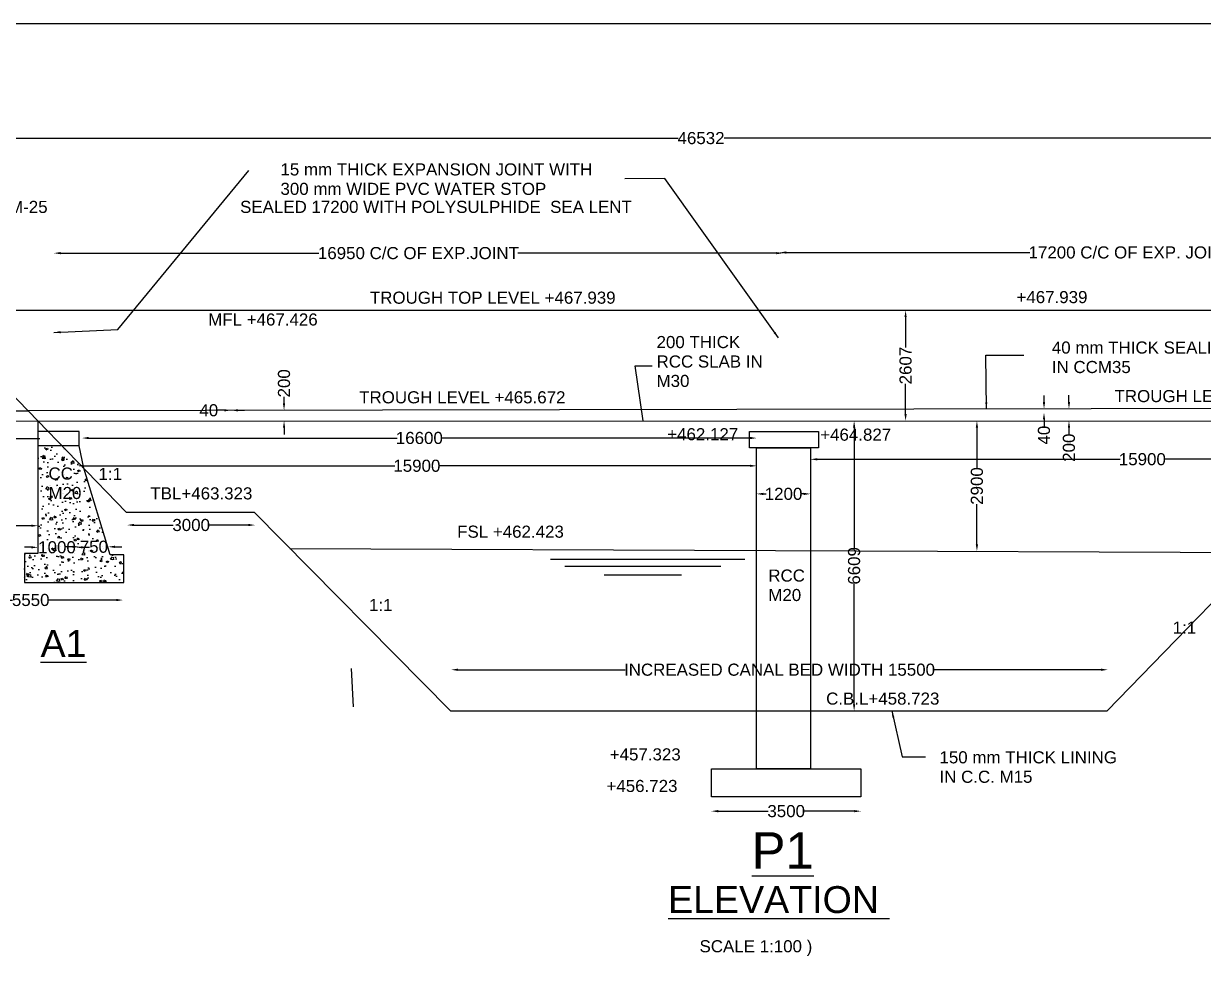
# Model space of a CAD drawing. Header units: millimetres. Extents: x 5124 to 5848355, y 2311 to 21025241.
# Drawn here: x 5785000 to 5806933, y 21007869 to 21025230 of the extents above; entities that cross this region are included whole.
import ezdxf

# ---------------------------------------------------------------- set-up
doc = ezdxf.new("R2010")
doc.units = ezdxf.units.MM
doc.header["$MEASUREMENT"] = 0
for name, color, linetype in [('DIMENSION', 2, 'Continuous'), ('DRAWING', 7, 'Continuous'), ('TEXT', 7, 'Continuous')]:
    doc.layers.add(name, color=color, linetype=linetype)
doc.styles.get("Standard").update_dxf_attribs({"font": 'arial.ttf', "height": 225})
doc.dimstyles.get("Standard").update_dxf_attribs({"dimtxt": 125, "dimasz": 125, "dimexe": 0.18, "dimexo": 0.0625, "dimgap": 0.09, "dimtad": 0, "dimdec": 0, "dimzin": 0, "dimdsep": 46, "dimtxsty": 'Standard', "dimcen": 0.09, "dimse1": 1, "dimse2": 1, "dimadec": 0, "dimazin": 0, "dimtfac": 1, "dimtdec": 0, "dimtofl": 0, "dimtmove": 0, "dimatfit": 3, "dimfxl": 0, "dimtolj": 1, "dimtzin": 0, "dimarcsym": 0})

# ---------------------------------------------------------------- blocks, each defined once
blk = doc.blocks.new('*D13')
at = {"layer": 'Defpoints', "color": 0, "transparency": 16777216}
for p in [(5799117, 21020962), (5785563, 21019900), (5799117, 21019900)]:
    blk.add_point(p, dxfattribs=at)
at = {"layer": 'DRAWING', "color": 0, "lineweight": -2, "transparency": 16777216}
for p, q in [((5785688, 21020962), (5790491, 21020962)), ((5798992, 21020962), (5794189, 21020962))]:
    blk.add_line(p, q, dxfattribs=at)
at = {"layer": 'DRAWING', "color": 0, "transparency": 16777216}
for points in [[(5785688, 21020983), (5785688, 21020941), (5785563, 21020962)], [(5798992, 21020983), (5798992, 21020941), (5799117, 21020962)]]:
    blk.add_solid(points, dxfattribs=at)
at = {"layer": 'DRAWING', "color": 0, "transparency": 16777216, "insert": (5792340, 21020962), "char_height": 225, "attachment_point": 5}
blk.add_mtext('\\A1;16950 C/C OF EXP.JOINT', dxfattribs=at)
blk = doc.blocks.new('*D14')
at = {"layer": 'Defpoints', "color": 0, "transparency": 16777216}
for p in [(5799054, 21020952), (5812346, 21021002), (5812346, 21020974)]:
    blk.add_point(p, dxfattribs=at)
at = {"layer": 'DRAWING', "color": 0, "lineweight": -2, "transparency": 16777216}
for p, q in [((5799179, 21020974), (5803708, 21020974)), ((5812221, 21020974), (5807692, 21020974))]:
    blk.add_line(p, q, dxfattribs=at)
at = {"layer": 'DRAWING', "color": 0, "transparency": 16777216}
for points in [[(5799179, 21020995), (5799179, 21020953), (5799054, 21020974)], [(5812221, 21020995), (5812221, 21020953), (5812346, 21020974)]]:
    blk.add_solid(points, dxfattribs=at)
at = {"layer": 'DRAWING', "color": 0, "transparency": 16777216, "insert": (5805700, 21020974), "char_height": 225, "attachment_point": 5}
blk.add_mtext('\\A1;17200 C/C OF EXP. JOINTS', dxfattribs=at)
blk = doc.blocks.new('*D15')
at = {"layer": 'Defpoints', "color": 0, "transparency": 16777216}
for p in [(5801397, 21019900), (5801397, 21019900), (5801397, 21017844)]:
    blk.add_point(p, dxfattribs=at)
at = {"layer": 'DRAWING', "color": 0, "lineweight": -2, "transparency": 16777216}
for p, q in [((5801397, 21019775), (5801397, 21019210)), ((5801397, 21017969), (5801397, 21018534))]:
    blk.add_line(p, q, dxfattribs=at)
at = {"layer": 'DRAWING', "color": 0, "transparency": 16777216}
for points in [[(5801376, 21019775), (5801417, 21019775), (5801397, 21019900)], [(5801376, 21017969), (5801417, 21017969), (5801397, 21017844)]]:
    blk.add_solid(points, dxfattribs=at)
at = {"layer": 'DRAWING', "color": 0, "transparency": 16777216, "insert": (5801397, 21018872), "char_height": 225, "attachment_point": 5, "rotation": 90}
blk.add_mtext('\\A1;2607', dxfattribs=at)
blk = doc.blocks.new('*D16')
at = {"layer": 'Defpoints', "color": 0, "transparency": 16777216}
for p in [(5804434, 21018069), (5804434, 21017845), (5804434, 21017845)]:
    blk.add_point(p, dxfattribs=at)
at = {"layer": 'DRAWING', "color": 0, "lineweight": -2, "transparency": 16777216}
for p, q in [((5804434, 21018194), (5804434, 21018319)), ((5804434, 21017720), (5804434, 21017595))]:
    blk.add_line(p, q, dxfattribs=at)
at = {"layer": 'DRAWING', "color": 0, "transparency": 16777216}
for points in [[(5804413, 21018194), (5804455, 21018194), (5804434, 21018069)], [(5804413, 21017720), (5804455, 21017720), (5804434, 21017845)]]:
    blk.add_solid(points, dxfattribs=at)
at = {"layer": 'DRAWING', "color": 0, "transparency": 16777216, "insert": (5804434, 21017345), "char_height": 225, "attachment_point": 5, "rotation": 90}
blk.add_mtext('\\A1;200', dxfattribs=at)
blk = doc.blocks.new('*D17')
at = {"layer": 'Defpoints', "color": 0, "transparency": 16777216}
for p in [(5803970, 21017995), (5803977, 21018068), (5803978, 21017995)]:
    blk.add_point(p, dxfattribs=at)
at = {"layer": 'DRAWING', "color": 0, "lineweight": -2, "transparency": 16777216}
for p, q in [((5803970, 21018193), (5803970, 21018318)), ((5803970, 21017870), (5803970, 21017745))]:
    blk.add_line(p, q, dxfattribs=at)
at = {"layer": 'DRAWING', "color": 0, "transparency": 16777216}
for points in [[(5803949, 21018193), (5803991, 21018193), (5803970, 21018068)], [(5803949, 21017870), (5803991, 21017870), (5803970, 21017995)]]:
    blk.add_solid(points, dxfattribs=at)
at = {"layer": 'DRAWING', "color": 0, "transparency": 16777216, "insert": (5803970, 21017579), "char_height": 225, "attachment_point": 5, "rotation": 90}
blk.add_mtext('\\A1;40', dxfattribs=at)
blk = doc.blocks.new('*D18')
at = {"layer": 'Defpoints', "color": 0, "transparency": 16777216}
for p in [(5798628, 21016486), (5798628, 21016389), (5799628, 21016389)]:
    blk.add_point(p, dxfattribs=at)
at = {"layer": 'DRAWING', "color": 0, "lineweight": -2, "transparency": 16777216}
for p, q in [((5798753, 21016486), (5798803, 21016486)), ((5799503, 21016486), (5799453, 21016486))]:
    blk.add_line(p, q, dxfattribs=at)
at = {"layer": 'DRAWING', "color": 0, "transparency": 16777216}
for points in [[(5798753, 21016507), (5798753, 21016465), (5798628, 21016486)], [(5799503, 21016507), (5799503, 21016465), (5799628, 21016486)]]:
    blk.add_solid(points, dxfattribs=at)
at = {"layer": 'DRAWING', "color": 0, "transparency": 16777216, "insert": (5799128, 21016486), "char_height": 225, "attachment_point": 5}
blk.add_mtext('\\A1;1200', dxfattribs=at)
blk = doc.blocks.new('*D19')
at = {"layer": 'Defpoints', "color": 0, "transparency": 16777216}
for p in [(5800465, 21017844), (5800440, 21012451), (5800465, 21012451)]:
    blk.add_point(p, dxfattribs=at)
at = {"layer": 'DRAWING', "color": 0, "lineweight": -2, "transparency": 16777216}
for p, q in [((5800440, 21017719), (5800440, 21015485)), ((5800440, 21012576), (5800440, 21014811))]:
    blk.add_line(p, q, dxfattribs=at)
at = {"layer": 'DRAWING', "color": 0, "transparency": 16777216}
for points in [[(5800419, 21017719), (5800461, 21017719), (5800440, 21017844)], [(5800419, 21012576), (5800461, 21012576), (5800440, 21012451)]]:
    blk.add_solid(points, dxfattribs=at)
at = {"layer": 'DRAWING', "color": 0, "transparency": 16777216, "insert": (5800440, 21015148), "char_height": 225, "attachment_point": 5, "rotation": 90}
blk.add_mtext('\\A1;6609', dxfattribs=at)
blk = doc.blocks.new('*D20')
at = {"layer": 'Defpoints', "color": 0, "transparency": 16777216}
for p in [(5786086, 21017525), (5786086, 21017116), (5798628, 21017099)]:
    blk.add_point(p, dxfattribs=at)
at = {"layer": 'DRAWING', "color": 0, "lineweight": -2, "transparency": 16777216}
for p, q in [((5786211, 21017525), (5791945, 21017525)), ((5798503, 21017525), (5792770, 21017525))]:
    blk.add_line(p, q, dxfattribs=at)
at = {"layer": 'DRAWING', "color": 0, "transparency": 16777216}
for points in [[(5786211, 21017546), (5786211, 21017504), (5786086, 21017525)], [(5798503, 21017546), (5798503, 21017504), (5798628, 21017525)]]:
    blk.add_solid(points, dxfattribs=at)
at = {"layer": 'DRAWING', "color": 0, "transparency": 16777216, "insert": (5792357, 21017525), "char_height": 225, "attachment_point": 5}
blk.add_mtext('\\A1;16600', dxfattribs=at)
blk = doc.blocks.new('*D21')
at = {"layer": 'Defpoints', "color": 0, "transparency": 16777216}
for p in [(5785994, 21017089), (5798628, 21017099), (5785994, 21017008)]:
    blk.add_point(p, dxfattribs=at)
at = {"layer": 'DRAWING', "color": 0, "lineweight": -2, "transparency": 16777216}
for p, q in [((5786119, 21017008), (5791899, 21017008)), ((5798503, 21017008), (5792724, 21017008))]:
    blk.add_line(p, q, dxfattribs=at)
at = {"layer": 'DRAWING', "color": 0, "transparency": 16777216}
for points in [[(5786119, 21017029), (5786119, 21016988), (5785994, 21017008)], [(5798503, 21017029), (5798503, 21016988), (5798628, 21017008)]]:
    blk.add_solid(points, dxfattribs=at)
at = {"layer": 'DRAWING', "color": 0, "transparency": 16777216, "insert": (5792311, 21017008), "char_height": 225, "attachment_point": 5}
blk.add_mtext('\\A1;15900', dxfattribs=at)
blk = doc.blocks.new('*D32')
at = {"layer": 'Defpoints', "color": 0, "transparency": 16777216}
for p in [(5783780, 21015895), (5783780, 21015803), (5785267, 21015816)]:
    blk.add_point(p, dxfattribs=at)
at = {"layer": 'DRAWING', "color": 0, "lineweight": -2, "transparency": 16777216}
for p, q in [((5783905, 21015895), (5784188, 21015895)), ((5785142, 21015895), (5784859, 21015895))]:
    blk.add_line(p, q, dxfattribs=at)
at = {"layer": 'DRAWING', "color": 0, "transparency": 16777216}
for points in [[(5783905, 21015916), (5783905, 21015874), (5783780, 21015895)], [(5785142, 21015916), (5785142, 21015874), (5785267, 21015895)]]:
    blk.add_solid(points, dxfattribs=at)
at = {"layer": 'DRAWING', "color": 0, "transparency": 16777216, "insert": (5784524, 21015895), "char_height": 225, "attachment_point": 5}
blk.add_mtext('\\A1;3000', dxfattribs=at)
blk = doc.blocks.new('*D33')
at = {"layer": 'Defpoints', "color": 0, "transparency": 16777216}
for p in [(5786037, 21015503), (5786037, 21015491), (5786574, 21015458)]:
    blk.add_point(p, dxfattribs=at)
at = {"layer": 'DRAWING', "color": 0, "lineweight": -2, "transparency": 16777216}
for p, q in [((5785912, 21015503), (5785787, 21015503)), ((5786699, 21015503), (5786824, 21015503))]:
    blk.add_line(p, q, dxfattribs=at)
at = {"layer": 'DRAWING', "color": 0, "transparency": 16777216}
for points in [[(5785912, 21015524), (5785912, 21015482), (5786037, 21015503)], [(5786699, 21015524), (5786699, 21015482), (5786574, 21015503)]]:
    blk.add_solid(points, dxfattribs=at)
at = {"layer": 'DRAWING', "color": 0, "transparency": 16777216, "insert": (5786306, 21015503), "char_height": 225, "attachment_point": 5}
blk.add_mtext('\\A1;750', dxfattribs=at)
blk = doc.blocks.new('*D34')
at = {"layer": 'Defpoints', "color": 0, "transparency": 16777216}
for p in [(5785267, 21015503), (5785975, 21015493), (5785975, 21015493)]:
    blk.add_point(p, dxfattribs=at)
at = {"layer": 'DRAWING', "color": 0, "lineweight": -2, "transparency": 16777216}
for p, q in [((5785142, 21015493), (5785017, 21015493)), ((5786100, 21015493), (5786225, 21015493))]:
    blk.add_line(p, q, dxfattribs=at)
at = {"layer": 'DRAWING', "color": 0, "transparency": 16777216}
for points in [[(5785142, 21015514), (5785142, 21015472), (5785267, 21015493)], [(5786100, 21015514), (5786100, 21015472), (5785975, 21015493)]]:
    blk.add_solid(points, dxfattribs=at)
at = {"layer": 'DRAWING', "color": 0, "transparency": 16777216, "insert": (5785621, 21015493), "char_height": 225, "attachment_point": 5}
blk.add_mtext('\\A1;1000', dxfattribs=at)
blk = doc.blocks.new('*D35')
at = {"layer": 'Defpoints', "color": 0, "transparency": 16777216}
for p in [(5783415, 21014553), (5783415, 21014513), (5786849, 21014560)]:
    blk.add_point(p, dxfattribs=at)
at = {"layer": 'DRAWING', "color": 0, "lineweight": -2, "transparency": 16777216}
for p, q in [((5783540, 21014513), (5784796, 21014513)), ((5786724, 21014513), (5785467, 21014513))]:
    blk.add_line(p, q, dxfattribs=at)
at = {"layer": 'DRAWING', "color": 0, "transparency": 16777216}
for points in [[(5783540, 21014534), (5783540, 21014492), (5783415, 21014513)], [(5786724, 21014534), (5786724, 21014492), (5786849, 21014513)]]:
    blk.add_solid(points, dxfattribs=at)
at = {"layer": 'DRAWING', "color": 0, "transparency": 16777216, "insert": (5785132, 21014513), "char_height": 225, "attachment_point": 5}
blk.add_mtext('\\A1;5550', dxfattribs=at)
blk = doc.blocks.new('*D36')
at = {"layer": 'Defpoints', "color": 0, "transparency": 16777216}
for p in [(5786925, 21015907), (5786925, 21015818), (5789305, 21015844)]:
    blk.add_point(p, dxfattribs=at)
at = {"layer": 'DRAWING', "color": 0, "lineweight": -2, "transparency": 16777216}
for p, q in [((5787050, 21015907), (5787779, 21015907)), ((5789180, 21015907), (5788451, 21015907))]:
    blk.add_line(p, q, dxfattribs=at)
at = {"layer": 'DRAWING', "color": 0, "transparency": 16777216}
for points in [[(5787050, 21015928), (5787050, 21015887), (5786925, 21015907)], [(5789180, 21015928), (5789180, 21015887), (5789305, 21015907)]]:
    blk.add_solid(points, dxfattribs=at)
at = {"layer": 'DRAWING', "color": 0, "transparency": 16777216, "insert": (5788115, 21015907), "char_height": 225, "attachment_point": 5}
blk.add_mtext('\\A1;3000', dxfattribs=at)
blk = doc.blocks.new('*D37')
at = {"layer": 'Defpoints', "color": 0, "transparency": 16777216}
for p in [(5788859, 21018040), (5788859, 21018040), (5788859, 21017980)]:
    blk.add_point(p, dxfattribs=at)
at = {"layer": 'DRAWING', "color": 0, "lineweight": -2, "transparency": 16777216}
for p, q in [((5788734, 21018040), (5788609, 21018040)), ((5788984, 21018040), (5789109, 21018040))]:
    blk.add_line(p, q, dxfattribs=at)
at = {"layer": 'DRAWING', "color": 0, "transparency": 16777216}
for points in [[(5788734, 21018061), (5788734, 21018020), (5788859, 21018040)], [(5788984, 21018061), (5788984, 21018020), (5788859, 21018040)]]:
    blk.add_solid(points, dxfattribs=at)
at = {"layer": 'DRAWING', "color": 0, "transparency": 16777216, "insert": (5788443, 21018040), "char_height": 225, "attachment_point": 5}
blk.add_mtext('\\A1;40', dxfattribs=at)
blk = doc.blocks.new('*D38')
at = {"layer": 'Defpoints', "color": 0, "transparency": 16777216}
for p in [(5789842, 21018042), (5789861, 21018042), (5789861, 21017843)]:
    blk.add_point(p, dxfattribs=at)
at = {"layer": 'DRAWING', "color": 0, "lineweight": -2, "transparency": 16777216}
for p, q in [((5789842, 21018167), (5789842, 21018292)), ((5789842, 21017718), (5789842, 21017593))]:
    blk.add_line(p, q, dxfattribs=at)
at = {"layer": 'DRAWING', "color": 0, "transparency": 16777216}
for points in [[(5789821, 21018167), (5789862, 21018167), (5789842, 21018042)], [(5789821, 21017718), (5789862, 21017718), (5789842, 21017843)]]:
    blk.add_solid(points, dxfattribs=at)
at = {"layer": 'DRAWING', "color": 0, "transparency": 16777216, "insert": (5789842, 21018542), "char_height": 225, "attachment_point": 5, "rotation": 90}
blk.add_mtext('\\A1;200', dxfattribs=at)
blk = doc.blocks.new('*D39')
at = {"layer": 'Defpoints', "color": 0, "transparency": 16777216}
for p in [(5797788, 21010856), (5800566, 21010856), (5797788, 21010588)]:
    blk.add_point(p, dxfattribs=at)
at = {"layer": 'DRAWING', "color": 0, "lineweight": -2, "transparency": 16777216}
for p, q in [((5797913, 21010588), (5798842, 21010588)), ((5800441, 21010588), (5799513, 21010588))]:
    blk.add_line(p, q, dxfattribs=at)
at = {"layer": 'DRAWING', "color": 0, "transparency": 16777216}
for points in [[(5797913, 21010609), (5797913, 21010567), (5797788, 21010588)], [(5800441, 21010609), (5800441, 21010567), (5800566, 21010588)]]:
    blk.add_solid(points, dxfattribs=at)
at = {"layer": 'DRAWING', "color": 0, "transparency": 16777216, "insert": (5799177, 21010588), "char_height": 225, "attachment_point": 5}
blk.add_mtext('\\A1;3500', dxfattribs=at)
blk = doc.blocks.new('*D40')
at = {"layer": 'Defpoints', "color": 0, "transparency": 16777216}
for p in [(5802723, 21017845), (5802723, 21017845), (5802724, 21015421)]:
    blk.add_point(p, dxfattribs=at)
at = {"layer": 'DRAWING', "color": 0, "lineweight": -2, "transparency": 16777216}
for p, q in [((5802723, 21017720), (5802723, 21016970)), ((5802723, 21015546), (5802723, 21016295))]:
    blk.add_line(p, q, dxfattribs=at)
at = {"layer": 'DRAWING', "color": 0, "transparency": 16777216}
for points in [[(5802702, 21017720), (5802744, 21017720), (5802723, 21017845)], [(5802702, 21015546), (5802744, 21015546), (5802723, 21015421)]]:
    blk.add_solid(points, dxfattribs=at)
at = {"layer": 'DRAWING', "color": 0, "transparency": 16777216, "insert": (5802723, 21016633), "char_height": 225, "attachment_point": 5, "rotation": 90}
blk.add_mtext('\\A1;2900', dxfattribs=at)
blk = doc.blocks.new('*D41')
at = {"layer": 'Defpoints', "color": 0, "transparency": 16777216}
for p in [(5799628, 21017093), (5811968, 21017154), (5811968, 21017130)]:
    blk.add_point(p, dxfattribs=at)
at = {"layer": 'DRAWING', "color": 0, "lineweight": -2, "transparency": 16777216}
for p, q in [((5799753, 21017130), (5805386, 21017130)), ((5811843, 21017130), (5806211, 21017130))]:
    blk.add_line(p, q, dxfattribs=at)
at = {"layer": 'DRAWING', "color": 0, "transparency": 16777216}
for points in [[(5799753, 21017150), (5799753, 21017109), (5799628, 21017130)], [(5811843, 21017150), (5811843, 21017109), (5811968, 21017130)]]:
    blk.add_solid(points, dxfattribs=at)
at = {"layer": 'DRAWING', "color": 0, "transparency": 16777216, "insert": (5805798, 21017130), "char_height": 225, "attachment_point": 5}
blk.add_mtext('\\A1;15900', dxfattribs=at)
blk = doc.blocks.new('*D48')
at = {"layer": 'Defpoints', "color": 0, "transparency": 16777216}
for p in [(5792950, 21013217), (5792950, 21013070), (5805155, 21013087)]:
    blk.add_point(p, dxfattribs=at)
at = {"layer": 'DRAWING', "color": 0, "lineweight": -2, "transparency": 16777216}
for p, q in [((5793075, 21013217), (5796184, 21013217)), ((5805030, 21013217), (5801921, 21013217))]:
    blk.add_line(p, q, dxfattribs=at)
at = {"layer": 'DRAWING', "color": 0, "transparency": 16777216}
for points in [[(5793075, 21013238), (5793075, 21013196), (5792950, 21013217)], [(5805030, 21013238), (5805030, 21013196), (5805155, 21013217)]]:
    blk.add_solid(points, dxfattribs=at)
at = {"layer": 'DRAWING', "color": 0, "transparency": 16777216, "insert": (5799053, 21013217), "char_height": 225, "attachment_point": 5}
blk.add_mtext('\\A1;INCREASED CANAL BED WIDTH 15500', dxfattribs=at)
blk = doc.blocks.new('*D57')
at = {"layer": 'Defpoints', "color": 0, "transparency": 16777216}
for p in [(5779187, 21023100), (5816001, 21023197), (5779187, 21023000)]:
    blk.add_point(p, dxfattribs=at)
at = {"layer": 'DRAWING', "color": 0, "lineweight": -2, "transparency": 16777216}
for p, q in [((5779312, 21023100), (5797167, 21023100)), ((5815876, 21023100), (5798021, 21023100))]:
    blk.add_line(p, q, dxfattribs=at)
at = {"layer": 'DRAWING', "color": 0, "transparency": 16777216}
for points in [[(5779312, 21023121), (5779312, 21023079), (5779187, 21023100)], [(5815876, 21023121), (5815876, 21023079), (5816001, 21023100)]]:
    blk.add_solid(points, dxfattribs=at)
at = {"layer": 'DRAWING', "color": 0, "transparency": 16777216, "insert": (5797594, 21023100), "char_height": 225, "attachment_point": 5}
blk.add_mtext('\\A1;46532', dxfattribs=at)

msp = doc.modelspace()

# ---------------------------------------------------------------- hatches: boundary and pattern name
at = {"layer": 'TEXT'}
h = msp.add_hatch(dxfattribs=at)
h.set_pattern_fill('AR-CONC', color=0, scale=50, style=0)
h.set_pattern_definition([(50, (0, 0), (358.6300913, -31.3760675), [37.5, -412.5]), (355, (0, 0), (-69.375667, 376.096067), [30, -330]), (100.4514, (29.9, -2.6), (289.254691, 344.719771), [31.870095, -350.571056]), (46.1842, (0, 100), (533.620524, -82.759507), [56.25, -618.75]), (96.6356, (44.47, 93.1), (467.331353, 487.058935), [47.805144, -525.8565]), (351.1842, (0, 100), (467.330973, 487.0593), [45, -495]), (21, (50, 75), (298.453526, -201.3094453), [37.5, -412.5]), (326, (50, 75), (121.657666, 362.5750225), [30, -330]), (71.4514, (74.87, 58.22), (420.1113143, 161.2652484), [31.870095, -350.571056]), (37.5, (0, 0), (6.07992766, 166.4469269), [0, -326, 0, -335, 0, -331.25]), (7.5, (0, 0), (131.5347687, 197.205856), [0, -191, 0, -318.5, 0, -126.25]), (327.5, (-111.5, 0), (266.9112181, -11.2774359), [0, -125, 0, -390, 0, -517.5]), (317.5, (-161.5, 0), (291.5930847, 50.0524912), [0, -162.5, 0, -259, 0, -367.5])])
h.paths.add_polyline_path([(5786861.4, 21015351.9), (5786606.3, 21015351.9), (5786117.2, 21016961.8), (5785711.9, 21017381.5), (5785266.8, 21017381.5), (5785266.8, 21015380.8), (5785018.1, 21015380.8), (5785018.1, 21014836.6), (5786861.4, 21014836.6)])
h.paths.add_polyline_path([(5786002.1, 21015674.4), (5786609.1, 21015674.4), (5786609.1, 21015332.1), (5786002.1, 21015332.1)], flags=24)
h.paths.add_polyline_path([(5785239.6, 21015663.9), (5786002, 21015663.9), (5786002, 21015321.7), (5785239.6, 21015321.7)], flags=25)
h.paths.add_polyline_path([(5785405.2, 21016329.3), (5786131.5, 21016329.3), (5786131.5, 21016673.9), (5785405.2, 21016673.9)], flags=24)
h.paths.add_polyline_path([(5785404.5, 21016690), (5786062.1, 21016690), (5786062.1, 21017039), (5785404.5, 21017039)], flags=24)

# ---------------------------------------------------------------- linework, layer by layer
at = {"layer": 'DIMENSION', "color": 0}
for points in [[(5766574.4, 21019900), (5814727.2, 21019900), (5818261.6, 21019900), (5824086.5, 21019687), (5830985.1, 21019687)], [(5783266.6, 21018033.5), (5785082.5, 21018033.5), (5783266.6, 21019900)], [(5789287.5, 21016145), (5792935.2, 21012451.2), (5805147.1, 21012451.2), (5808757.8, 21016172.9), (5811124.1, 21016172.9), (5814727.2, 21019900), (5814727.2, 21018087.5), (5785082.5, 21018033.5)], [(5785082.5, 21018033.5), (5785082.5, 21018033.5), (5786905.7, 21016145)], [(5777001.2, 21017841.6), (5812741.3, 21017845.7)], [(5785266.8, 21017842.6), (5785266.8, 21015380.8), (5785018.1, 21015380.8), (5785018.1, 21014836.6), (5786861.4, 21014836.6), (5786861.4, 21015351.9), (5786606.3, 21015351.9), (5786117.2, 21016961.8), (5786031.6, 21017381.5), (5785266.8, 21017381.5)], [(5786031.6, 21017381.5), (5786031.6, 21017649.2), (5785266.8, 21017649.2)], [(5777001.2, 21017514.6), (5785304, 21017514.6)], [(5786905.7, 21016145), (5789287.5, 21016145)], [(5789949.9, 21015474.2), (5808006.5, 21015398.5)], [(5794797, 21015270.4), (5798410, 21015270.4)], [(5797962.1, 21015133.9), (5795062.7, 21015133.9)], [(5795791.3, 21014982.3), (5797233.5, 21014982.3)], [(5791089.9, 21013238.4), (5791123.8, 21012527.6)]]:
    msp.add_lwpolyline(points, dxfattribs=at)
for points in [[(5798495.3, 21017645.6), (5799779.5, 21017645.6), (5799779.5, 21017344.1), (5798495.3, 21017344.1)], [(5798628.2, 21017344.1), (5799628, 21017344.1), (5799628, 21011377.4), (5798628.2, 21011377.4)], [(5797788.3, 21011377.4), (5800566.4, 21011377.4), (5800566.4, 21010855.7), (5797788.3, 21010855.7)]]:
    msp.add_lwpolyline(points, close=True, dxfattribs=at)
at = {"layer": 'TEXT'}
msp.add_lwpolyline([(5765739.6, 21025229.7), (5848350.3, 21025229.7), (5848350.3, 20967427.4), (5765739.6, 20967427.4)], close=True, dxfattribs=at)
at = {"layer": 'TEXT', "color": 0}
msp.add_lwpolyline([(5796519.8, 21017843.9), (5796368.5, 21018868), (5796687.4, 21018868)], dxfattribs=at)

# ---------------------------------------------------------------- texts
for s, height, p in [('15 mm THICK EXPANSION JOINT WITH ', 225, (5789775.1, 21022406.6)), ('300 mm WIDE PVC WATER STOP', 225, (5789775.1, 21022045.2)), ('75 M.M THICK W.C. IN CC M-25', 225, (5780836.3, 21021709.4)), ('SEALED 17200 WITH POLYSULPHIDE  SEA LENT ', 225, (5789024.2, 21021710)), ('TROUGH TOP LEVEL +467.939', 225, (5791437.8, 21020021.9)), ('+467.939', 225, (5803458.3, 21020032.9)), ('MFL +467.426', 225, (5788431.8, 21019616.6)), ('200 THICK', 225, (5796767.1, 21019197)), ('40 mm THICK SEALING COAT ', 225, (5804115.8, 21019094.4)), ('RCC SLAB IN ', 225, (5796767.1, 21018835.5)), ('IN CCM35 ', 225, (5804115.8, 21018733)), ('M30 ', 225, (5796767.1, 21018474.1)), ('TROUGH LEVEL +465.672', 225, (5791238.9, 21018169.6)), ('TROUGH LEVEL +465.672', 225, (5805281.3, 21018192.7)), ('+462.127', 225, (5796965.4, 21017483.5)), ('+464.827', 225, (5799809.4, 21017475.3)), ('CC ', 225, (5785462.6, 21016752)), ('1:1', 225, (5786392.3, 21016744.4)), ('M20', 225, (5785462.6, 21016390.6)), ('TBL+463.323', 225, (5787356.9, 21016383.8)), ('FSL +462.423', 225, (5793060.4, 21015671.7)), ('RCC', 225, (5798844.7, 21014855.7)), ('M20', 225, (5798844.7, 21014494.2)), ('1:1', 225, (5791420.7, 21014308.1)), ('1:1', 225, (5806362.6, 21013888.2)), ('%%UA1', 500, (5785315.6, 21013455.4)), ('C.B.L+458.723', 225, (5799919.7, 21012568.4)), ('+457.323', 225, (5795896.8, 21011531.7)), ('150 mm THICK LINING ', 225, (5802026.5, 21011476.7)), ('+456.723', 225, (5795836.5, 21010944.3)), ('IN C.C. M15', 225, (5802026.5, 21011115.3)), ('%%UP1', 675, (5798535.3, 21009520.7)), ('%%UELEVATION ', 500, (5796981.2, 21008694.4)), ('SCALE 1:100 )', 225, (5797566, 21007964.2))]:
    msp.add_text(s, height=height, dxfattribs=at).set_placement(p)

# ---------------------------------------------------------------- dimensions: what is measured, and where the dimension line sits
at = {"layer": 'DRAWING', "color": 0}
for base, p1, p2, text, picture, middle in [((5779186.8, 21023100), (5816000.7, 21023197), (5779186.8, 21022999.7), '46532', '*D57', (5797593.8, 21023100)), ((5812345.6, 21020974.2), (5799054.2, 21020951.6), (5812345.6, 21021001.6), '17200 C/C OF EXP. JOINTS', '*D14', (5805699.9, 21020974.2)), ((5799116.7, 21020962), (5785562.7, 21019900), (5799116.7, 21019900), '16950 C/C OF EXP.JOINT', '*D13', (5792339.7, 21020962)), ((5788858.6, 21018040.4), (5788858.7, 21017980.3), (5788858.6, 21018040.4), '40', '*D37', (5788443.2, 21018040.4)), ((5786085.8, 21017524.9), (5798628.2, 21017098.8), (5786085.8, 21017115.5), '16600', '*D20', (5792357, 21017524.9)), ((5785994.1, 21017008.4), (5798628.2, 21017098.8), (5785994.1, 21017089.3), '15900', '*D21', (5792311.2, 21017008.4)), ((5811968.1, 21017129.7), (5799628, 21017093), (5811968.1, 21017153.7), '15900', '*D41', (5805798.1, 21017129.7)), ((5798628.2, 21016485.9), (5799628, 21016388.6), (5798628.2, 21016388.6), '1200', '*D18', (5799128.1, 21016485.9)), ((5783780.4, 21015895.2), (5785266.8, 21015815.6), (5783780.4, 21015803), '3000', '*D32', (5784523.6, 21015895.2)), ((5786925.1, 21015907.5), (5789304.8, 21015844.4), (5786925.1, 21015818.1), '3000', '*D36', (5788114.9, 21015907.5)), ((5785974.7, 21015492.8), (5785266.8, 21015503.2), (5785974.7, 21015492.8), '1000', '*D34', (5785620.8, 21015492.8)), ((5786037.2, 21015503.2), (5786573.9, 21015458.4), (5786037.2, 21015491.3), '750', '*D33', (5786305.6, 21015503.2)), ((5783414.5, 21014513.1), (5786848.9, 21014560), (5783414.5, 21014553.3), '5550', '*D35', (5785131.7, 21014513.1)), ((5792950.5, 21013216.8), (5805154.6, 21013087.1), (5792950.5, 21013069.7), 'INCREASED CANAL BED WIDTH 15500', '*D48', (5799052.6, 21013216.8)), ((5797788.3, 21010588.1), (5800566.4, 21010855.7), (5797788.3, 21010855.7), '3500', '*D39', (5799177.4, 21010588.1))]:
    dim = msp.add_linear_dim(base=base, p1=p1, p2=p2, text=text, dimstyle='Standard', dxfattribs=at)
    dim.commit()
    dim.dimension.update_dxf_attribs({"geometry": picture, "text_midpoint": middle})
for base, p1, p2, text, picture, middle in [((5801396.6, 21019900), (5801396.6, 21017844.4), (5801396.6, 21019900), '2607', '*D15', (5801396.6, 21018872.2)), ((5789841.5, 21018042.2), (5789861, 21017843.1), (5789860.6, 21018042.2), '200', '*D38', (5789841.5, 21018542.4)), ((5803969.7, 21017994.9), (5803977.1, 21018067.9), (5803978.3, 21017994.9), '40', '*D17', (5803969.7, 21017579.5)), ((5804434.1, 21017844.8), (5804434, 21018068.7), (5804434.1, 21017844.8), '200', '*D16', (5804434.1, 21017344.6)), ((5800440, 21012451.2), (5800464.9, 21017844.3), (5800464.9, 21012451.2), '6609', '*D19', (5800440, 21015147.8)), ((5802723.3, 21017844.6), (5802723.6, 21015420.7), (5802723.3, 21017844.6), '2900', '*D40', (5802723.3, 21016632.6))]:
    dim = msp.add_linear_dim(base=base, p1=p1, p2=p2, angle=90, text=text, dimstyle='Standard', dxfattribs=at)
    dim.commit()
    dim.dimension.update_dxf_attribs({"geometry": picture, "text_midpoint": middle})

# ---------------------------------------------------------------- leaders
for points in [[(5785561.6, 21019487.3), (5786750.7, 21019542.6), (5789185.8, 21022501.1)], [(5799032.3, 21019384.7), (5796923.5, 21022352.9), (5796177.6, 21022344.8)], [(5802898.6, 21018065.9), (5802887.1, 21019067.3), (5803594.6, 21019067.3)], [(5801142.2, 21012451.2), (5801331.1, 21011601.2), (5801766.1, 21011596.8)]]:
    msp.add_leader(points, dimstyle='Standard', override={"dimgap": 0.09, "dimtad": 0}, dxfattribs=at)

doc.saveas('drawing.dxf')
